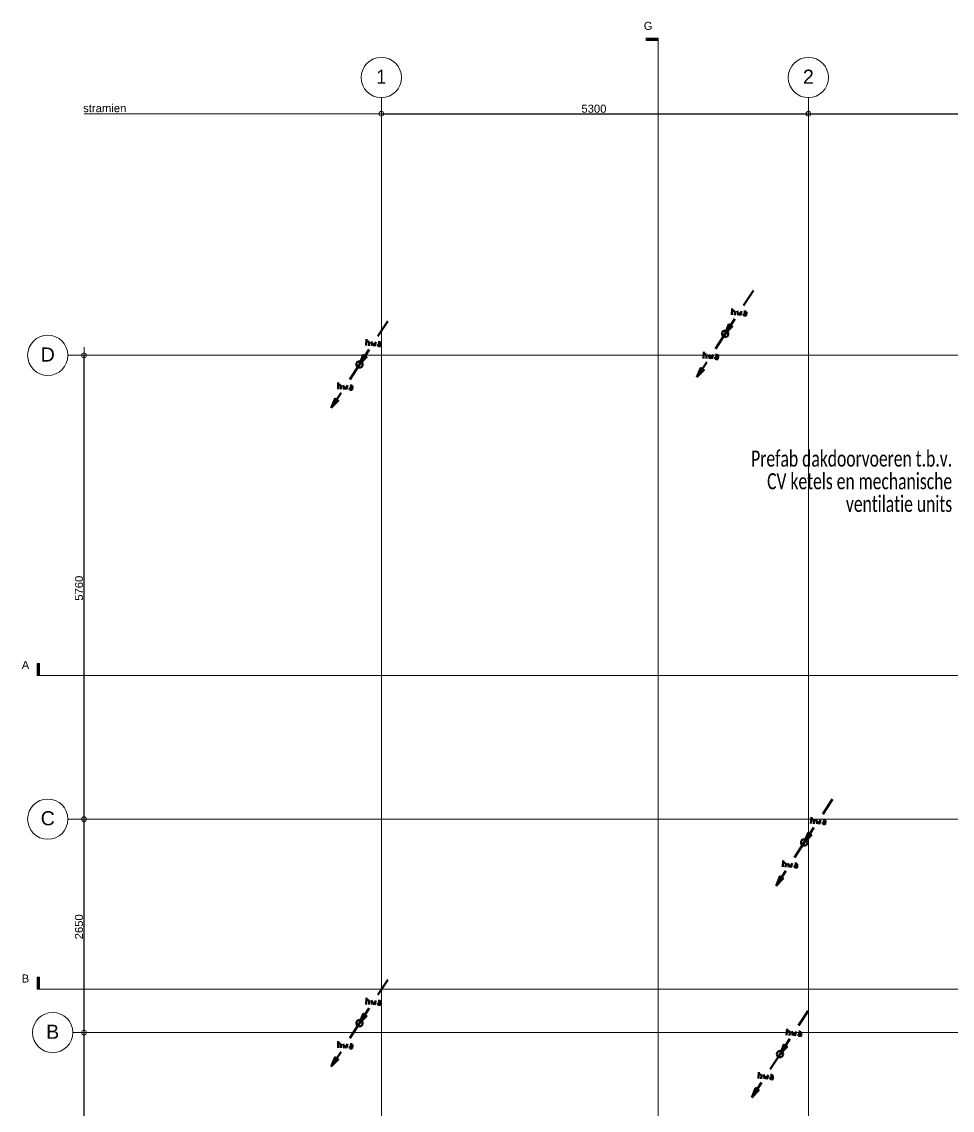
# Model space of a CAD drawing. Header units: metres. Extents: x -4.5 to 35.1, y -3.6 to 25.4.
# Drawn here: x -4.46 to 7.08, y 11.89 to 25.4 of the extents above; entities that cross this region are included whole.
import ezdxf

# ---------------------------------------------------------------- set-up
doc = ezdxf.new("R2010")
doc.units = ezdxf.units.M
doc.header["$PDMODE"] = 65
doc.layers.add('New_A Stramien', color=7, linetype='Continuous', lineweight=13)
doc.layers.add('Standard', color=7, linetype='Continuous', lineweight=25)
doc.styles.add('ARIAL', font='ARIAL.TTF')
doc.dimstyles.new('_DIMSTYLE_2', dxfattribs={"dimtxt": 0.1, "dimasz": 0.2, "dimexe": 0, "dimexo": 0, "dimgap": 0.05, "dimtad": 2, "dimdec": 0, "dimlfac": 1000, "dimrnd": 1, "dimdsep": 46, "dimtxsty": 'ARIAL', "dimblk1": 'ALL_ML_KREIS', "dimblk2": 'ALL_ML_KREIS', "dimsah": 1, "dimcen": 0, "dimclrd": 9, "dimclre": 9, "dimclrt": 9, "dimadec": 0, "dimazin": 0, "dimtfac": 1, "dimtdec": 0, "dimtix": 1, "dimtmove": 2, "dimatfit": 3, "dimfxl": 0, "dimtzin": 0, "dimlwd": 0, "dimlwe": 13, "dimarcsym": 0})
doc.dimstyles.new('_DIMSTYLE_3', dxfattribs={"dimtxt": 0.1, "dimasz": 0.2, "dimexe": 0, "dimexo": 0, "dimgap": 0.05, "dimtad": 2, "dimdec": 0, "dimlfac": 1000, "dimrnd": 1, "dimdsep": 46, "dimtxsty": 'ARIAL', "dimblk1": 'ALL_ML_KREIS', "dimblk2": 'ALL_ML_KREIS', "dimsah": 1, "dimcen": 0, "dimclrd": 9, "dimclre": 9, "dimclrt": 9, "dimadec": 0, "dimazin": 0, "dimtfac": 1, "dimtdec": 0, "dimtix": 1, "dimtmove": 2, "dimatfit": 3, "dimfxl": 0, "dimtzin": 0, "dimlwd": 0, "dimlwe": 13, "dimarcsym": 0})

# ---------------------------------------------------------------- blocks, each defined once
blk = doc.blocks.new('COMPLEXOBJECT_0')
at = {"layer": 'Standard', "color": 252, "linetype": 'Continuous', "lineweight": 13, "insert": (-4.14, 21.27), "char_height": 0.175, "width": 0.26487, "attachment_point": 5, "style": 'ARIAL'}
blk.add_mtext('\\W0.99;D', dxfattribs=at)
blk = doc.blocks.new('ALL_ML_KREIS')
at = {"color": 0, "linetype": 'ByBlock', "lineweight": -2}
for p, q in [((-1, 0), (0.5, 0)), ((0, -0.5), (0, 0.5))]:
    blk.add_line(p, q, dxfattribs=at)
blk.add_circle((0, 0), 0.15, dxfattribs=at)
blk = doc.blocks.new('*D5')
at = {"layer": 'DEFPOINTS', "color": 252, "linetype": 'Continuous', "lineweight": 13}
for p in [(0, 24.26), (0, 24.26), (5.3, 24.26)]:
    blk.add_point(p, dxfattribs=at)
at = {"layer": 'Standard', "color": 9, "linetype": 'Continuous', "lineweight": -2}
for p, q in [((0, 24.26), (0, 24.26)), ((5.3, 24.26), (5.3, 24.26))]:
    blk.add_line(p, q, dxfattribs=at)
at = {"layer": 'Standard', "color": 252, "linetype": 'Continuous', "lineweight": -2}
blk.add_line((0, 24.26), (5.3, 24.26), dxfattribs=at)
at = {"layer": 'Standard', "color": 9, "linetype": 'Continuous', "lineweight": 13, "xscale": 0.2, "yscale": 0.2, "zscale": 0.2, "rotation": 180}
blk.add_blockref('ALL_ML_KREIS', (0, 24.26), dxfattribs=at)
at = {"layer": 'Standard', "color": 9, "linetype": 'Continuous', "lineweight": 13, "xscale": 0.2, "yscale": 0.2, "zscale": 0.2}
blk.add_blockref('ALL_ML_KREIS', (5.3, 24.26), dxfattribs=at)
at = {"layer": 'Standard', "color": 9, "linetype": 'Continuous', "lineweight": 13, "insert": (2.638, 24.322), "char_height": 0.1, "width": 0.4, "attachment_point": 5, "style": 'ARIAL'}
blk.add_mtext('\\A1;{5300}', dxfattribs=at)
blk = doc.blocks.new('*D6')
at = {"layer": 'DEFPOINTS', "color": 252, "linetype": 'Continuous', "lineweight": 13}
for p in [(5.3, 24.26), (5.3, 24.26), (13.6, 24.26)]:
    blk.add_point(p, dxfattribs=at)
at = {"layer": 'Standard', "color": 9, "linetype": 'Continuous', "lineweight": -2}
for p, q in [((5.3, 24.26), (5.3, 24.26)), ((13.6, 24.26), (13.6, 24.26))]:
    blk.add_line(p, q, dxfattribs=at)
at = {"layer": 'Standard', "color": 252, "linetype": 'Continuous', "lineweight": -2}
blk.add_line((5.3, 24.26), (13.6, 24.26), dxfattribs=at)
at = {"layer": 'Standard', "color": 9, "linetype": 'Continuous', "lineweight": 13, "xscale": 0.2, "yscale": 0.2, "zscale": 0.2, "rotation": 180}
blk.add_blockref('ALL_ML_KREIS', (5.3, 24.26), dxfattribs=at)
at = {"layer": 'Standard', "color": 9, "linetype": 'Continuous', "lineweight": 13, "xscale": 0.2, "yscale": 0.2, "zscale": 0.2}
blk.add_blockref('ALL_ML_KREIS', (13.6, 24.26), dxfattribs=at)
at = {"layer": 'Standard', "color": 9, "linetype": 'Continuous', "lineweight": 13, "insert": (9.438, 24.322), "char_height": 0.1, "width": 0.4, "attachment_point": 5, "style": 'ARIAL'}
blk.add_mtext('\\A1;{8300}', dxfattribs=at)
blk = doc.blocks.new('*D8')
at = {"layer": 'DEFPOINTS', "color": 252, "linetype": 'Continuous', "lineweight": 13}
for p in [(-3.69, 21.26), (-3.69, 15.5), (-3.69, 15.5)]:
    blk.add_point(p, dxfattribs=at)
at = {"layer": 'Standard', "color": 9, "linetype": 'Continuous', "lineweight": -2}
for p, q in [((-3.69, 21.26), (-3.69, 21.26)), ((-3.69, 15.5), (-3.69, 15.5))]:
    blk.add_line(p, q, dxfattribs=at)
at = {"layer": 'Standard', "color": 252, "linetype": 'Continuous', "lineweight": -2}
blk.add_line((-3.69, 15.5), (-3.69, 21.26), dxfattribs=at)
at = {"layer": 'Standard', "color": 9, "linetype": 'Continuous', "lineweight": 13, "xscale": 0.2, "yscale": 0.2, "zscale": 0.2}
for p, rotation in [((-3.69, 21.26), 90), ((-3.69, 15.5), -90.00000000000001)]:
    blk.add_blockref('ALL_ML_KREIS', p, dxfattribs=dict(at, rotation=rotation))
at = {"layer": 'Standard', "color": 9, "linetype": 'Continuous', "lineweight": 13, "insert": (-3.752, 18.368), "char_height": 0.1, "width": 0.4, "attachment_point": 5, "rotation": 90, "style": 'ARIAL'}
blk.add_mtext('\\A1;{5760}', dxfattribs=at)
blk = doc.blocks.new('NSY101')
at = {"color": 0, "linetype": 'ByBlock', "lineweight": -2}
blk.add_circle((0, 0), 0.05, dxfattribs=at)
blk = doc.blocks.new('COMPLEXOBJECT_1')
at = {"layer": 'Standard', "color": 252, "linetype": 'Continuous', "lineweight": 13, "insert": (0, 24.72), "char_height": 0.175, "width": 0.21605, "attachment_point": 5, "style": 'ARIAL'}
blk.add_mtext('\\W0.90;1', dxfattribs=at)
blk = doc.blocks.new('*D12')
at = {"layer": 'DEFPOINTS', "color": 252, "linetype": 'Continuous', "lineweight": 13}
for p in [(0, 24.26), (0, 24.26), (5.3, 24.26)]:
    blk.add_point(p, dxfattribs=at)
at = {"layer": 'Standard', "color": 9, "linetype": 'Continuous', "lineweight": -2}
for p, q in [((0, 24.26), (0, 24.26)), ((5.3, 24.26), (5.3, 24.26))]:
    blk.add_line(p, q, dxfattribs=at)
at = {"layer": 'Standard', "color": 252, "linetype": 'Continuous', "lineweight": -2}
blk.add_line((0, 24.26), (5.3, 24.26), dxfattribs=at)
at = {"layer": 'Standard', "color": 9, "linetype": 'Continuous', "lineweight": 13, "xscale": 0.2, "yscale": 0.2, "zscale": 0.2, "rotation": 180}
blk.add_blockref('ALL_ML_KREIS', (0, 24.26), dxfattribs=at)
at = {"layer": 'Standard', "color": 9, "linetype": 'Continuous', "lineweight": 13, "xscale": 0.2, "yscale": 0.2, "zscale": 0.2}
blk.add_blockref('ALL_ML_KREIS', (5.3, 24.26), dxfattribs=at)
at = {"layer": 'Standard', "color": 9, "linetype": 'Continuous', "lineweight": 13, "insert": (2.638, 24.322), "char_height": 0.1, "width": 0.4, "attachment_point": 5, "style": 'ARIAL'}
blk.add_mtext('\\A1;{5300}', dxfattribs=at)
blk = doc.blocks.new('*D13')
at = {"layer": 'DEFPOINTS', "color": 252, "linetype": 'Continuous', "lineweight": 13}
for p in [(-3.69, 12.85), (-3.69, 1), (-3.69, 1)]:
    blk.add_point(p, dxfattribs=at)
at = {"layer": 'Standard', "color": 9, "linetype": 'Continuous', "lineweight": -2}
for p, q in [((-3.69, 12.85), (-3.69, 12.85)), ((-3.69, 1), (-3.69, 1))]:
    blk.add_line(p, q, dxfattribs=at)
at = {"layer": 'Standard', "color": 252, "linetype": 'Continuous', "lineweight": -2}
blk.add_line((-3.69, 1), (-3.69, 12.85), dxfattribs=at)
at = {"layer": 'Standard', "color": 9, "linetype": 'Continuous', "lineweight": 13, "xscale": 0.2, "yscale": 0.2, "zscale": 0.2}
for p, rotation in [((-3.69, 12.85), 90), ((-3.69, 1), -90.00000000000001)]:
    blk.add_blockref('ALL_ML_KREIS', p, dxfattribs=dict(at, rotation=rotation))
at = {"layer": 'Standard', "color": 9, "linetype": 'Continuous', "lineweight": 13, "insert": (-3.752, 6.909), "char_height": 0.1, "width": 0.5, "attachment_point": 5, "rotation": 90, "style": 'ARIAL'}
blk.add_mtext('\\A1;{11850}', dxfattribs=at)
blk = doc.blocks.new('*D14')
at = {"layer": 'DEFPOINTS', "color": 252, "linetype": 'Continuous', "lineweight": 13}
for p in [(-3.69, 15.5), (-3.69, 12.85), (-3.69, 12.85)]:
    blk.add_point(p, dxfattribs=at)
at = {"layer": 'Standard', "color": 9, "linetype": 'Continuous', "lineweight": -2}
for p, q in [((-3.69, 15.5), (-3.69, 15.5)), ((-3.69, 12.85), (-3.69, 12.85))]:
    blk.add_line(p, q, dxfattribs=at)
at = {"layer": 'Standard', "color": 252, "linetype": 'Continuous', "lineweight": -2}
blk.add_line((-3.69, 12.85), (-3.69, 15.5), dxfattribs=at)
at = {"layer": 'Standard', "color": 9, "linetype": 'Continuous', "lineweight": 13, "xscale": 0.2, "yscale": 0.2, "zscale": 0.2}
for p, rotation in [((-3.69, 15.5), 90), ((-3.69, 12.85), -90.00000000000001)]:
    blk.add_blockref('ALL_ML_KREIS', p, dxfattribs=dict(at, rotation=rotation))
at = {"layer": 'Standard', "color": 9, "linetype": 'Continuous', "lineweight": 13, "insert": (-3.752, 14.163), "char_height": 0.1, "width": 0.4, "attachment_point": 5, "rotation": 90, "style": 'ARIAL'}
blk.add_mtext('\\A1;{2650}', dxfattribs=at)
blk = doc.blocks.new('*D15')
at = {"layer": 'DEFPOINTS', "color": 252, "linetype": 'Continuous', "lineweight": 13}
for p in [(-3.69, 21.26), (-3.69, 15.5), (-3.69, 15.5)]:
    blk.add_point(p, dxfattribs=at)
at = {"layer": 'Standard', "color": 9, "linetype": 'Continuous', "lineweight": -2}
for p, q in [((-3.69, 21.26), (-3.69, 21.26)), ((-3.69, 15.5), (-3.69, 15.5))]:
    blk.add_line(p, q, dxfattribs=at)
at = {"layer": 'Standard', "color": 252, "linetype": 'Continuous', "lineweight": -2}
blk.add_line((-3.69, 15.5), (-3.69, 21.26), dxfattribs=at)
at = {"layer": 'Standard', "color": 9, "linetype": 'Continuous', "lineweight": 13, "xscale": 0.2, "yscale": 0.2, "zscale": 0.2}
for p, rotation in [((-3.69, 21.26), 90), ((-3.69, 15.5), -90.00000000000001)]:
    blk.add_blockref('ALL_ML_KREIS', p, dxfattribs=dict(at, rotation=rotation))
at = {"layer": 'Standard', "color": 9, "linetype": 'Continuous', "lineweight": 13, "insert": (-3.752, 18.368), "char_height": 0.1, "width": 0.4, "attachment_point": 5, "rotation": 90, "style": 'ARIAL'}
blk.add_mtext('\\A1;{5760}', dxfattribs=at)
blk = doc.blocks.new('COMPLEXOBJECT_2')
at = {"layer": 'Standard', "color": 252, "linetype": 'Continuous', "lineweight": 13, "insert": (5.3, 24.72), "char_height": 0.175, "width": 0.22374, "attachment_point": 5, "style": 'ARIAL'}
blk.add_mtext('\\W0.99;2', dxfattribs=at)
blk = doc.blocks.new('COMPLEXOBJECT_5')
at = {"layer": 'Standard', "color": 252, "linetype": 'Continuous', "lineweight": 13, "insert": (-4.14, 15.51), "char_height": 0.175, "width": 0.26487, "attachment_point": 5, "style": 'ARIAL'}
blk.add_mtext('\\W0.99;C', dxfattribs=at)
blk = doc.blocks.new('COMPLEXOBJECT_6')
at = {"layer": 'Standard', "color": 252, "linetype": 'Continuous', "lineweight": 13, "insert": (-4.079, 12.86), "char_height": 0.175, "width": 0.24966, "attachment_point": 5, "style": 'ARIAL'}
blk.add_mtext('\\W0.99;B', dxfattribs=at)

msp = doc.modelspace()

# ---------------------------------------------------------------- hatches: boundary and pattern name
at = {"layer": 'Standard', "linetype": 'Continuous', "lineweight": 13}
for points in [[(3.4354, 25.1991), (3.2854, 25.1991), (3.2854, 25.1691), (3.4354, 25.1691)], [(3.4354, 25.1991), (3.2854, 25.1991), (3.2854, 25.1691), (3.4354, 25.1691)], [(-4.2721, 17.284), (-4.2421, 17.284), (-4.2421, 17.434), (-4.2721, 17.434)], [(-4.2721, 17.284), (-4.2421, 17.284), (-4.2421, 17.434), (-4.2721, 17.434)], [(-4.2721, 13.3895), (-4.2421, 13.3895), (-4.2421, 13.5395), (-4.2721, 13.5395)]]:
    msp.add_hatch(color=0, dxfattribs=at).paths.add_polyline_path(points)

# ---------------------------------------------------------------- linework, layer by layer
at = {"layer": 'New_A Stramien', "color": 252, "linetype": 'Continuous', "lineweight": 13}
for p, q in [((0, 23.46), (0, 24.46)), ((0, 23.46), (0, 24.46)), ((5.3, 23.46), (5.3, 24.46)), ((0, -1.8), (0, 23.46)), ((0, -1.8), (0, 23.46)), ((0, -1.8), (0, 23.46)), ((5.3, -1.8), (5.3, 23.46)), ((5.3, -1.8), (5.3, 23.46)), ((-2.89, 21.26), (-3.89, 21.26)), ((-2.89, 21.26), (-3.89, 21.26)), ((-2.89, 21.26), (25.9, 21.26)), ((-2.89, 21.26), (25.9, 21.26)), ((-2.89, 21.26), (25.9, 21.26)), ((-2.89, 15.5), (-3.89, 15.5)), ((-2.89, 15.5), (25.9, 15.5)), ((-2.89, 15.5), (25.9, 15.5)), ((-2.8287, 12.85), (-3.8287, 12.85)), ((-2.8287, 12.85), (25.9613, 12.85)), ((-2.8287, 12.85), (25.9613, 12.85))]:
    msp.add_line(p, q, dxfattribs=at)
for centre, start, end in [((0, 24.71), 90, 270), ((0, 24.71), 90, 270), ((0, 24.71), 270, 90), ((0, 24.71), 270, 90), ((5.3, 24.71), 90, 270), ((5.3, 24.71), 270, 90), ((-4.14, 21.26), 0, 180), ((-4.14, 21.26), 0, 180), ((-4.14, 21.26), 180, 0), ((-4.14, 21.26), 180, 0), ((-4.14, 15.5), 0, 180), ((-4.14, 15.5), 180, 0), ((-4.0787, 12.85), 0, 180), ((-4.0787, 12.85), 180, 0)]:
    msp.add_arc(centre, 0.25, start, end, dxfattribs=at)
at = {"layer": 'Standard', "color": 252, "linetype": 'Continuous', "lineweight": 13}
for p, q in [((3.2854, 25.1991), (3.4354, 25.1991)), ((3.2854, 25.1691), (3.2854, 25.1991)), ((3.2854, 25.1991), (3.4354, 25.1991)), ((3.2854, 25.1691), (3.2854, 25.1991)), ((3.4354, 25.1691), (3.2854, 25.1691)), ((3.4354, 25.1691), (3.2854, 25.1691)), ((3.4354, 25.1991), (3.4354, 25.1691)), ((3.4354, 25.1991), (3.4354, 24.6891)), ((3.4354, 25.1991), (3.4354, 25.1691)), ((3.4354, 25.1991), (3.4354, 24.6891)), ((3.4354, -3.2638), (3.4354, 25.0491)), ((3.4354, -3.2638), (3.4354, 25.0491)), ((3.4354, -3.2638), (3.4354, 25.0491)), ((0, 24.26), (-3.69, 24.26)), ((0, 24.26), (-3.69, 24.26)), ((-4.2421, 17.434), (-4.2721, 17.434)), ((-4.2721, 17.434), (-4.2721, 17.284)), ((-4.2421, 17.434), (-4.2721, 17.434)), ((-4.2721, 17.434), (-4.2721, 17.284)), ((-4.2421, 17.284), (-4.2421, 17.434)), ((-4.2421, 17.284), (-4.2421, 17.434)), ((-4.2721, 17.284), (-4.2421, 17.284)), ((-4.2721, 17.284), (-3.7621, 17.284)), ((-4.2721, 17.284), (-4.2421, 17.284)), ((-4.2721, 17.284), (-3.7621, 17.284)), ((-4.1221, 17.284), (26.8317, 17.284)), ((-4.1221, 17.284), (26.8317, 17.284)), ((-4.1221, 17.284), (26.8317, 17.284)), ((-4.2421, 13.5395), (-4.2721, 13.5395)), ((-4.2721, 13.5395), (-4.2721, 13.3895)), ((-4.2421, 13.3895), (-4.2421, 13.5395)), ((-4.2721, 13.3895), (-4.2421, 13.3895)), ((-4.2721, 13.3895), (-3.7621, 13.3895)), ((-4.1221, 13.3895), (26.8317, 13.3895)), ((-4.1221, 13.3895), (26.8317, 13.3895))]:
    msp.add_line(p, q, dxfattribs=at)
at = {"layer": 'Standard', "color": 4, "linetype": 'Continuous', "lineweight": 50}
for p, q in [((4.4959, 21.8797), (4.6184, 22.0654)), ((4.349, 21.7613), (4.3551, 21.8409)), ((4.3531, 21.8143), (4.3735, 21.8143)), ((4.3837, 21.8082), (4.3735, 21.8143)), ((4.3878, 21.798), (4.3837, 21.8082)), ((4.3878, 21.798), (4.3857, 21.7592)), ((4.4143, 21.8123), (4.4265, 21.7572)), ((4.4265, 21.7572), (4.4408, 21.7919)), ((4.4408, 21.7919), (4.4531, 21.7551)), ((4.4531, 21.7551), (4.4694, 21.8082)), ((4.498, 21.7756), (4.4939, 21.7674)), ((4.4939, 21.7674), (4.4959, 21.7572)), ((4.5061, 21.7796), (4.498, 21.7756)), ((4.5, 21.8062), (4.5143, 21.8062)), ((4.5061, 21.7796), (4.5286, 21.7776)), ((4.5265, 21.8001), (4.5143, 21.8062)), ((4.5306, 21.7899), (4.5265, 21.8001)), ((4.5306, 21.7899), (4.5286, 21.7511)), ((-0.0421, 21.4989), (0.0804, 21.6846)), ((4.2673, 21.5266), (4.3878, 21.7144)), ((4.4959, 21.7572), (4.5061, 21.7531)), ((4.5286, 21.7511), (4.5061, 21.7531)), ((4.1469, 21.3409), (4.2673, 21.5266)), ((4.2306, 21.5429), (4.2286, 21.5266)), ((4.2286, 21.5266), (4.2306, 21.5123)), ((4.2388, 21.5552), (4.2306, 21.5429)), ((4.2306, 21.5123), (4.2388, 21.498)), ((4.253, 21.5633), (4.2388, 21.5552)), ((4.2388, 21.498), (4.253, 21.4898)), ((4.2673, 21.5674), (4.253, 21.5633)), ((4.2816, 21.5633), (4.2673, 21.5674)), ((4.2959, 21.5552), (4.2816, 21.5633)), ((4.2816, 21.4898), (4.2959, 21.498)), ((4.3041, 21.5429), (4.2959, 21.5552)), ((4.2959, 21.498), (4.3041, 21.5123)), ((4.3061, 21.5266), (4.3041, 21.5429)), ((4.3041, 21.5123), (4.3061, 21.5266)), ((-0.189, 21.3805), (-0.1829, 21.4601)), ((-0.1849, 21.4335), (-0.1645, 21.4335)), ((-0.1543, 21.4274), (-0.1645, 21.4335)), ((-0.1502, 21.4172), (-0.1543, 21.4274)), ((-0.1502, 21.4172), (-0.1523, 21.3784)), ((-0.1237, 21.4315), (-0.1115, 21.3764)), ((-0.1115, 21.3764), (-0.0972, 21.4111)), ((-0.0972, 21.4111), (-0.0849, 21.3743)), ((-0.0849, 21.3743), (-0.0686, 21.4274)), ((-0.04, 21.3948), (-0.0441, 21.3866)), ((-0.0441, 21.3866), (-0.0421, 21.3764)), ((-0.0421, 21.3764), (-0.0319, 21.3723)), ((-0.0319, 21.3988), (-0.04, 21.3948)), ((-0.038, 21.4254), (-0.0237, 21.4254)), ((-0.0319, 21.3988), (-0.0094, 21.3968)), ((-0.0094, 21.3703), (-0.0319, 21.3723)), ((-0.0115, 21.4193), (-0.0237, 21.4254)), ((-0.0074, 21.4091), (-0.0115, 21.4193)), ((-0.0074, 21.4091), (-0.0094, 21.3703)), ((4.253, 21.4898), (4.2673, 21.4878)), ((4.2673, 21.4878), (4.2816, 21.4898)), ((-0.2707, 21.1458), (-0.1502, 21.3335)), ((4, 21.2225), (4.0041, 21.3021)), ((4.002, 21.2756), (4.0224, 21.2735)), ((4.0327, 21.2694), (4.0224, 21.2735)), ((4.0367, 21.2572), (4.0327, 21.2694)), ((4.0367, 21.2572), (4.0347, 21.2204)), ((4.0653, 21.2715), (4.0755, 21.2184)), ((4.0755, 21.2184), (4.0898, 21.2531)), ((4.0898, 21.2531), (4.102, 21.2164)), ((4.102, 21.2164), (4.1184, 21.2694)), ((4.1469, 21.2368), (4.1428, 21.2286)), ((4.1428, 21.2286), (4.1449, 21.2184)), ((4.1571, 21.2408), (4.1469, 21.2368)), ((4.149, 21.2674), (4.1653, 21.2674)), ((4.1571, 21.2408), (4.1796, 21.2388)), ((4.1755, 21.2613), (4.1653, 21.2674)), ((4.1796, 21.251), (4.1755, 21.2613)), ((4.1796, 21.251), (4.1775, 21.2123)), ((-0.3911, 20.9601), (-0.2707, 21.1458)), ((-0.3074, 21.1621), (-0.3094, 21.1458)), ((-0.3094, 21.1458), (-0.3074, 21.1315)), ((-0.2992, 21.1743), (-0.3074, 21.1621)), ((-0.3074, 21.1315), (-0.2992, 21.1172)), ((-0.2849, 21.1825), (-0.2992, 21.1743)), ((-0.2992, 21.1172), (-0.2849, 21.109)), ((-0.2707, 21.1866), (-0.2849, 21.1825)), ((-0.2849, 21.109), (-0.2707, 21.107)), ((-0.2564, 21.1825), (-0.2707, 21.1866)), ((-0.2707, 21.107), (-0.2564, 21.109)), ((-0.2421, 21.1743), (-0.2564, 21.1825)), ((-0.2564, 21.109), (-0.2421, 21.1172)), ((-0.2339, 21.1621), (-0.2421, 21.1743)), ((-0.2421, 21.1172), (-0.2339, 21.1315)), ((-0.2319, 21.1458), (-0.2339, 21.1621)), ((-0.2339, 21.1315), (-0.2319, 21.1458)), ((3.9163, 20.9878), (4.0388, 21.1735)), ((4.1449, 21.2184), (4.1551, 21.2143)), ((4.1775, 21.2123), (4.1551, 21.2143)), ((-0.538, 20.8417), (-0.5339, 20.9213)), ((-0.536, 20.8948), (-0.5156, 20.8927)), ((-0.5053, 20.8886), (-0.5156, 20.8927)), ((-0.5013, 20.8764), (-0.5053, 20.8886)), ((-0.5013, 20.8764), (-0.5033, 20.8396)), ((-0.4727, 20.8907), (-0.4625, 20.8376)), ((-0.4625, 20.8376), (-0.4482, 20.8723)), ((-0.4482, 20.8723), (-0.436, 20.8355)), ((-0.436, 20.8355), (-0.4196, 20.8886)), ((-0.3911, 20.856), (-0.3951, 20.8478)), ((-0.3951, 20.8478), (-0.3931, 20.8376)), ((-0.3931, 20.8376), (-0.3829, 20.8335)), ((-0.3809, 20.86), (-0.3911, 20.856)), ((-0.389, 20.8866), (-0.3727, 20.8866)), ((-0.3605, 20.8315), (-0.3829, 20.8335)), ((-0.3809, 20.86), (-0.3584, 20.858)), ((-0.3625, 20.8805), (-0.3727, 20.8866)), ((-0.3584, 20.8702), (-0.3625, 20.8805)), ((-0.3584, 20.8702), (-0.3605, 20.8315)), ((-0.6217, 20.607), (-0.4992, 20.7927)), ((5.4775, 15.5637), (5.5999, 15.7494)), ((5.3305, 15.4453), (5.3366, 15.5249)), ((5.3346, 15.4984), (5.355, 15.4984)), ((5.3652, 15.4922), (5.355, 15.4984)), ((5.3693, 15.482), (5.3652, 15.4922)), ((5.3693, 15.482), (5.3673, 15.4433)), ((5.3958, 15.4963), (5.4081, 15.4412)), ((5.4081, 15.4412), (5.4224, 15.4759)), ((5.4224, 15.4759), (5.4346, 15.4392)), ((5.4346, 15.4392), (5.451, 15.4922)), ((5.4795, 15.4596), (5.4754, 15.4514)), ((5.4754, 15.4514), (5.4775, 15.4412)), ((5.4775, 15.4412), (5.4877, 15.4372)), ((5.4877, 15.4637), (5.4795, 15.4596)), ((5.4816, 15.4902), (5.4958, 15.4902)), ((5.4877, 15.4637), (5.5101, 15.4616)), ((5.5101, 15.4351), (5.4877, 15.4372)), ((5.5081, 15.4841), (5.4958, 15.4902)), ((5.5122, 15.4739), (5.5081, 15.4841)), ((5.5122, 15.4739), (5.5101, 15.4351)), ((5.2489, 15.2106), (5.3693, 15.3984)), ((5.1285, 15.0249), (5.2489, 15.2106)), ((5.2122, 15.2269), (5.2101, 15.2106)), ((5.2101, 15.2106), (5.2122, 15.1963)), ((5.2203, 15.2392), (5.2122, 15.2269)), ((5.2122, 15.1963), (5.2203, 15.182)), ((5.2346, 15.2473), (5.2203, 15.2392)), ((5.2203, 15.182), (5.2346, 15.1739)), ((5.2489, 15.2514), (5.2346, 15.2473)), ((5.2346, 15.1739), (5.2489, 15.1718)), ((5.2632, 15.2473), (5.2489, 15.2514)), ((5.2489, 15.1718), (5.2632, 15.1739)), ((5.2775, 15.2392), (5.2632, 15.2473)), ((5.2632, 15.1739), (5.2775, 15.182)), ((5.2856, 15.2269), (5.2775, 15.2392)), ((5.2775, 15.182), (5.2856, 15.1963)), ((5.2877, 15.2106), (5.2856, 15.2269)), ((5.2856, 15.1963), (5.2877, 15.2106)), ((4.9815, 14.9065), (4.9856, 14.9861)), ((4.9836, 14.9596), (5.004, 14.9575)), ((5.0142, 14.9534), (5.004, 14.9575)), ((5.0183, 14.9412), (5.0142, 14.9534)), ((5.0183, 14.9412), (5.0162, 14.9045)), ((5.0468, 14.9555), (5.057, 14.9024)), ((5.057, 14.9024), (5.0713, 14.9371)), ((5.0713, 14.9371), (5.0836, 14.9004)), ((5.0836, 14.9004), (5.0999, 14.9534)), ((5.1285, 14.9208), (5.1244, 14.9126)), ((5.1244, 14.9126), (5.1264, 14.9024)), ((5.1264, 14.9024), (5.1366, 14.8984)), ((5.1387, 14.9249), (5.1285, 14.9208)), ((5.1305, 14.9514), (5.1468, 14.9514)), ((5.1591, 14.8963), (5.1366, 14.8984)), ((5.1387, 14.9249), (5.1611, 14.9228)), ((5.157, 14.9453), (5.1468, 14.9514)), ((5.1611, 14.9351), (5.157, 14.9453)), ((5.1611, 14.9351), (5.1591, 14.8963)), ((4.8979, 14.6718), (5.0203, 14.8575)), ((-0.0421, 13.3189), (0.0804, 13.5046)), ((-0.189, 13.2005), (-0.1829, 13.2801)), ((-0.1849, 13.2535), (-0.1645, 13.2535)), ((-0.1543, 13.2474), (-0.1645, 13.2535)), ((-0.1502, 13.2372), (-0.1543, 13.2474)), ((-0.1237, 13.2515), (-0.1115, 13.1964)), ((-0.0849, 13.1943), (-0.0686, 13.2474)), ((-0.2707, 12.9658), (-0.1502, 13.1535)), ((-0.1502, 13.2372), (-0.1523, 13.1984)), ((-0.1115, 13.1964), (-0.0972, 13.2311)), ((-0.0972, 13.2311), (-0.0849, 13.1943)), ((-0.04, 13.2148), (-0.0441, 13.2066)), ((-0.0441, 13.2066), (-0.0421, 13.1964)), ((-0.0421, 13.1964), (-0.0319, 13.1923)), ((-0.0319, 13.2188), (-0.04, 13.2148)), ((-0.038, 13.2454), (-0.0237, 13.2454)), ((-0.0319, 13.2188), (-0.0094, 13.2168)), ((-0.0094, 13.1903), (-0.0319, 13.1923)), ((-0.0115, 13.2393), (-0.0237, 13.2454)), ((-0.0074, 13.2291), (-0.0115, 13.2393)), ((-0.0074, 13.2291), (-0.0094, 13.1903)), ((5.1763, 12.9357), (5.2987, 13.1214)), ((-0.3074, 12.9821), (-0.3094, 12.9658)), ((-0.2992, 12.9943), (-0.3074, 12.9821)), ((-0.2849, 13.0025), (-0.2992, 12.9943)), ((-0.2707, 13.0066), (-0.2849, 13.0025)), ((-0.2564, 13.0025), (-0.2707, 13.0066)), ((-0.2421, 12.9943), (-0.2564, 13.0025)), ((-0.2339, 12.9821), (-0.2421, 12.9943)), ((-0.2319, 12.9658), (-0.2339, 12.9821)), ((-0.3911, 12.7801), (-0.2707, 12.9658)), ((-0.3094, 12.9658), (-0.3074, 12.9515)), ((-0.3074, 12.9515), (-0.2992, 12.9372)), ((-0.2992, 12.9372), (-0.2849, 12.929)), ((-0.2849, 12.929), (-0.2707, 12.927)), ((-0.2707, 12.927), (-0.2564, 12.929)), ((-0.2564, 12.929), (-0.2421, 12.9372)), ((-0.2421, 12.9372), (-0.2339, 12.9515)), ((-0.2339, 12.9515), (-0.2319, 12.9658)), ((5.0293, 12.8173), (5.0354, 12.8969)), ((5.0334, 12.8704), (5.0538, 12.8704)), ((5.064, 12.8643), (5.0538, 12.8704)), ((5.0681, 12.8541), (5.064, 12.8643)), ((5.0681, 12.8541), (5.0661, 12.8153)), ((5.0946, 12.8684), (5.1069, 12.8132)), ((5.1069, 12.8132), (5.1212, 12.8479)), ((5.1212, 12.8479), (5.1334, 12.8112)), ((5.1334, 12.8112), (5.1497, 12.8643)), ((5.1803, 12.8622), (5.1946, 12.8622)), ((5.2069, 12.8561), (5.1946, 12.8622)), ((5.211, 12.8459), (5.2069, 12.8561)), ((5.211, 12.8459), (5.2089, 12.8071)), ((-0.538, 12.6617), (-0.5339, 12.7413)), ((-0.536, 12.7148), (-0.5156, 12.7127)), ((-0.5053, 12.7086), (-0.5156, 12.7127)), ((-0.5013, 12.6964), (-0.5053, 12.7086)), ((-0.4727, 12.7107), (-0.4625, 12.6576)), ((-0.436, 12.6555), (-0.4196, 12.7086)), ((-0.389, 12.7066), (-0.3727, 12.7066)), ((-0.3625, 12.7005), (-0.3727, 12.7066)), ((4.9477, 12.5826), (5.0681, 12.7704)), ((5.1783, 12.8316), (5.1742, 12.8234)), ((5.1742, 12.8234), (5.1763, 12.8132)), ((5.1763, 12.8132), (5.1865, 12.8092)), ((5.1865, 12.8357), (5.1783, 12.8316)), ((5.1865, 12.8357), (5.2089, 12.8337)), ((5.2089, 12.8071), (5.1865, 12.8092)), ((-0.6217, 12.427), (-0.4992, 12.6127)), ((-0.5013, 12.6964), (-0.5033, 12.6596)), ((-0.4625, 12.6576), (-0.4482, 12.6923)), ((-0.4482, 12.6923), (-0.436, 12.6555)), ((-0.3911, 12.676), (-0.3951, 12.6678)), ((-0.3951, 12.6678), (-0.3931, 12.6576)), ((-0.3931, 12.6576), (-0.3829, 12.6535)), ((-0.3809, 12.68), (-0.3911, 12.676)), ((-0.3605, 12.6515), (-0.3829, 12.6535)), ((-0.3809, 12.68), (-0.3584, 12.678)), ((-0.3584, 12.6902), (-0.3625, 12.7005)), ((-0.3584, 12.6902), (-0.3605, 12.6515)), ((4.8273, 12.3969), (4.9477, 12.5826)), ((4.9109, 12.599), (4.9089, 12.5826)), ((4.9089, 12.5826), (4.9109, 12.5683)), ((4.9191, 12.6112), (4.9109, 12.599)), ((4.9334, 12.6194), (4.9191, 12.6112)), ((4.9477, 12.6234), (4.9334, 12.6194)), ((4.962, 12.6194), (4.9477, 12.6234)), ((4.9763, 12.6112), (4.962, 12.6194)), ((4.9844, 12.599), (4.9763, 12.6112)), ((4.9865, 12.5826), (4.9844, 12.599)), ((4.9844, 12.5683), (4.9865, 12.5826)), ((4.9109, 12.5683), (4.9191, 12.554)), ((4.9191, 12.554), (4.9334, 12.5459)), ((4.9334, 12.5459), (4.9477, 12.5438)), ((4.9477, 12.5438), (4.962, 12.5459)), ((4.962, 12.5459), (4.9763, 12.554)), ((4.9763, 12.554), (4.9844, 12.5683)), ((4.6803, 12.2785), (4.6844, 12.3581)), ((4.6824, 12.3316), (4.7028, 12.3296)), ((4.713, 12.3255), (4.7028, 12.3296)), ((4.7171, 12.3132), (4.713, 12.3255)), ((4.7171, 12.3132), (4.715, 12.2765)), ((4.7456, 12.3275), (4.7558, 12.2744)), ((4.7558, 12.2744), (4.7701, 12.3092)), ((4.7701, 12.3092), (4.7824, 12.2724)), ((4.7824, 12.2724), (4.7987, 12.3255)), ((4.8293, 12.3234), (4.8456, 12.3234)), ((4.8558, 12.3173), (4.8456, 12.3234)), ((4.8599, 12.3071), (4.8558, 12.3173)), ((4.8599, 12.3071), (4.8579, 12.2683)), ((4.5967, 12.0438), (4.7191, 12.2296)), ((4.8273, 12.2928), (4.8232, 12.2846)), ((4.8232, 12.2846), (4.8252, 12.2744)), ((4.8252, 12.2744), (4.8354, 12.2704)), ((4.8375, 12.2969), (4.8273, 12.2928)), ((4.8579, 12.2683), (4.8354, 12.2704)), ((4.8375, 12.2969), (4.8599, 12.2948))]:
    msp.add_line(p, q, dxfattribs=at)
at = {"layer": 'Standard', "color": 7, "linetype": 'Continuous', "lineweight": 50}
for points in [[(4.2673, 21.5266), (4.3143, 21.645), (4.3551, 21.6164), (4.2673, 21.5266)], [(-0.2707, 21.1458), (-0.2237, 21.2641), (-0.1829, 21.2356), (-0.2707, 21.1458)], [(3.9163, 20.9878), (3.9633, 21.1041), (4.0041, 21.0776), (3.9163, 20.9878)], [(-0.6217, 20.607), (-0.5747, 20.7233), (-0.5339, 20.6968), (-0.6217, 20.607)], [(5.2489, 15.2106), (5.2958, 15.329), (5.3366, 15.3004), (5.2489, 15.2106)], [(4.8979, 14.6718), (4.9448, 14.7881), (4.9856, 14.7616), (4.8979, 14.6718)], [(-0.2707, 12.9658), (-0.2237, 13.0841), (-0.1829, 13.0556), (-0.2707, 12.9658)], [(4.9477, 12.5826), (4.9946, 12.701), (5.0354, 12.6724), (4.9477, 12.5826)], [(-0.6217, 12.427), (-0.5747, 12.5433), (-0.5339, 12.5168), (-0.6217, 12.427)], [(4.5967, 12.0438), (4.6436, 12.1602), (4.6844, 12.1336), (4.5967, 12.0438)]]:
    msp.add_lwpolyline(points, close=True, dxfattribs=at)

# ---------------------------------------------------------------- block references
at = {"layer": 'New_A Stramien', "color": 252, "linetype": 'Continuous', "lineweight": 13, "xscale": 1e-09, "yscale": 1e-09, "zscale": 1e-09}
for p in [(0, 23.46), (0, 23.46), (0, 23.46), (0, 23.46), (5.3, 23.46), (5.3, 23.46), (-2.89, 21.26), (-2.89, 21.26), (-2.89, 21.26), (-2.89, 21.26), (-2.89, 15.5), (-2.89, 15.5), (-2.8287, 12.85), (-2.8287, 12.85)]:
    msp.add_blockref('NSY101', p, dxfattribs=at)
at = {"layer": 'Standard', "color": 252, "linetype": 'Continuous', "lineweight": 13}
for name in ['COMPLEXOBJECT_1', 'COMPLEXOBJECT_2', 'COMPLEXOBJECT_0', 'COMPLEXOBJECT_5', 'COMPLEXOBJECT_6']:
    msp.add_blockref(name, (0, 0), dxfattribs=at)

# ---------------------------------------------------------------- texts
at = {"layer": 'Standard', "color": 252, "linetype": 'Continuous', "lineweight": 13, "char_height": 0.1, "style": 'ARIAL'}
for s, insert, width, attachment_point in [('\\W0.98;G', (3.3639, 25.35), 0.157531, 6), ('\\W0.98;G', (3.3639, 25.35), 0.157531, 6), ('\\W1.00;stramien', (-3.1652, 24.2784), 0.588485, 9), ('\\W1.00;stramien', (-3.1652, 24.2784), 0.588485, 9), ('\\W0.99;A', (-4.4628, 17.4157), 0.142664, 4), ('\\W0.99;A', (-4.4628, 17.4157), 0.142664, 4), ('\\W0.99;B', (-4.4628, 13.5211), 0.142664, 4)]:
    msp.add_mtext(s, dxfattribs=dict(at, insert=insert, width=width, attachment_point=attachment_point))
at = {"layer": 'Standard', "color": 7, "linetype": 'Continuous', "lineweight": 25, "insert": (7.0838, 20.0776), "char_height": 0.2, "width": 3.714704, "attachment_point": 3, "line_spacing_factor": 0.843373, "style": 'ARIAL'}
msp.add_mtext('{\\fCalibri|i0|b0;\\H0.200000;\\W0.700000;\\C7;Prefab dakdoorvoeren t.b.v.}\\P{\\fCalibri|i0|b0;\\H0.200000;\\W0.700000;\\C7;CV ketels en mechanische }\\P{\\fCalibri|i0|b0;\\H0.200000;\\W0.700000;\\C7;ventilatie units}\\P', dxfattribs=at)

# ---------------------------------------------------------------- dimensions: what is measured, and where the dimension line sits
at = {"layer": 'Standard', "color": 252, "linetype": 'Continuous', "lineweight": 13}
for base, p1, p2, dimstyle, picture, middle in [((5.3, 24.26), (0, 24.26), (5.3, 24.26), '_DIMSTYLE_2', '*D5', (2.638, 24.3218)), ((5.3, 24.26), (0, 24.26), (5.3, 24.26), '_DIMSTYLE_3', '*D12', (2.638, 24.3218)), ((13.6, 24.26), (5.3, 24.26), (13.6, 24.26), '_DIMSTYLE_3', '*D6', (9.438, 24.3218))]:
    dim = msp.add_linear_dim(base=base, p1=p1, p2=p2, dimstyle=dimstyle, override={"dimpost": '<>', "dimclrd": 9, "dimclre": 9, "dimclrt": 9, "dimlwd": 0, "dimlwe": 13}, dxfattribs=at)
    dim.commit()
    dim.dimension.update_dxf_attribs({"geometry": picture, "text_midpoint": middle, "dimtype": 160})
for base, p1, p2, picture, middle in [((-3.69, 21.26), (-3.69, 15.5), (-3.69, 21.26), '*D8', (-3.7517, 18.368)), ((-3.69, 21.26), (-3.69, 15.5), (-3.69, 21.26), '*D15', (-3.7517, 18.368)), ((-3.69, 15.5), (-3.69, 12.85), (-3.69, 15.5), '*D14', (-3.7517, 14.163)), ((-3.69, 12.85), (-3.69, 1), (-3.69, 12.85), '*D13', (-3.7517, 6.9091))]:
    dim = msp.add_linear_dim(base=base, p1=p1, p2=p2, angle=90, dimstyle='_DIMSTYLE_3', override={"dimpost": '<>', "dimclrd": 9, "dimclre": 9, "dimclrt": 9, "dimlwd": 0, "dimlwe": 13}, dxfattribs=at)
    dim.commit()
    dim.dimension.update_dxf_attribs({"geometry": picture, "text_midpoint": middle, "dimtype": 160})

doc.saveas('drawing.dxf')
